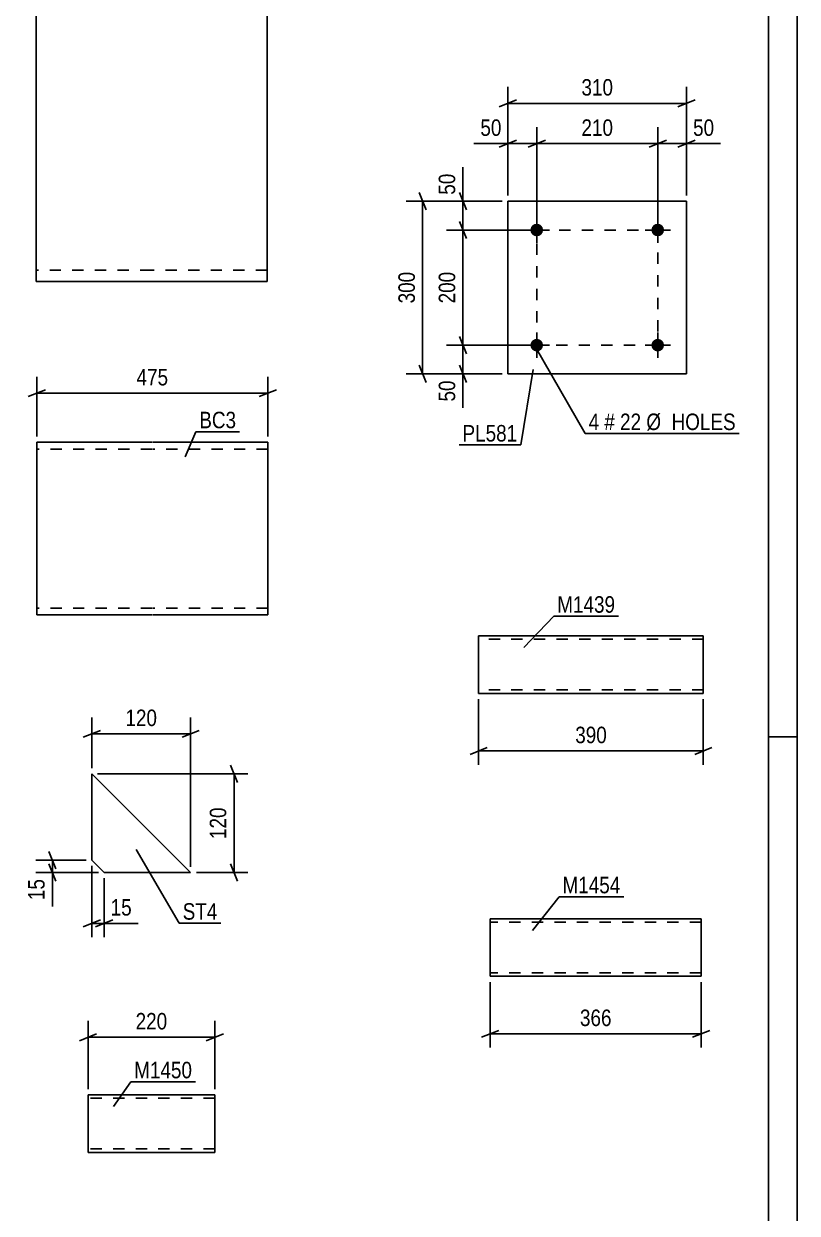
# Model space of a CAD drawing. Header units: millimetres. Extents: x 0 to 841, y 0 to 594.
# Drawn here: x 706.8 to 841, y 215.3 to 421.8 of the extents above; entities that cross this region are included whole.
import ezdxf

# ---------------------------------------------------------------- set-up
doc = ezdxf.new("R2010")
doc.units = ezdxf.units.MM
doc.linetypes.add('DXK_LINE_DOT2', pattern=[3.9198, 1.9599, -1.9599])
doc.styles.add('Arial Narrow', font='ARIALN.TTF', dxfattribs={"height": 0.2})

# ---------------------------------------------------------------- blocks, each defined once
blk = doc.blocks.new('Unknown-682121855-1161')
at = {"color": 5, "linetype": 'Continuous'}
for p, q in [((841, 0), (841, 594)), ((836, 5), (836, 589)), ((841, 298), (836, 298))]:
    blk.add_line(p, q, dxfattribs=at)
blk = doc.blocks.new('Part-682121855-4308 - 4292')
at = {"color": 2, "linetype": 'Continuous'}
for p, q in [((729.05, 349.18), (709.05, 349.18)), ((709.05, 321.58), (709.05, 349.18)), ((749.15, 349.18), (729.15, 349.18)), ((749.15, 346.78), (749.15, 349.18)), ((749.15, 319.18), (749.15, 346.78)), ((709.05, 319.18), (709.05, 321.58)), ((729.05, 319.18), (709.05, 319.18)), ((749.15, 319.18), (729.15, 319.18))]:
    blk.add_line(p, q, dxfattribs=at)
at = {"color": 7, "linetype": 'DXK_LINE_DOT2'}
for p, q in [((729.05, 347.98), (709.05, 347.98)), ((749.15, 347.98), (729.15, 347.98)), ((749.15, 346.78), (749.15, 349)), ((709.05, 320.38), (709.05, 320.47)), ((729.05, 320.38), (709.05, 320.38)), ((749.15, 320.38), (729.15, 320.38)), ((749.15, 320.38), (749.15, 320.47))]:
    blk.add_line(p, q, dxfattribs=at)
blk = doc.blocks.new('Part-682121855-28443 - 28442')
at = {"color": 2, "linetype": 'Continuous'}
for p, q in [((739.93, 235.84), (717.93, 235.84)), ((717.93, 235.84), (717.93, 225.93)), ((739.93, 235.84), (739.93, 225.84)), ((717.93, 225.84), (717.93, 225.93)), ((739.93, 225.84), (717.93, 225.84))]:
    blk.add_line(p, q, dxfattribs=at)
at = {"color": 7, "linetype": 'DXK_LINE_DOT2'}
for p, q in [((739.93, 235.24), (717.93, 235.24)), ((717.93, 226.44), (717.93, 226.49)), ((739.93, 226.44), (717.93, 226.44)), ((739.93, 226.44), (739.93, 226.49))]:
    blk.add_line(p, q, dxfattribs=at)
blk = doc.blocks.new('Part-682121855-3263 - 3247')
at = {"color": 2, "linetype": 'Continuous'}
for p, q in [((718.59, 291.58), (718.59, 276.58)), ((735.74, 274.44), (718.59, 291.58)), ((720.74, 274.44), (718.59, 276.58)), ((735.74, 274.44), (720.74, 274.44))]:
    blk.add_line(p, q, dxfattribs=at)
blk = doc.blocks.new('Part-682121855-2349 - 2331')
at = {"color": 2, "linetype": 'Continuous'}
for p, q in [((728.92, 427.08), (708.92, 427.08)), ((708.92, 381.08), (708.92, 427.08)), ((749.02, 427.08), (729.02, 427.08)), ((749.02, 427.08), (749.02, 377.08)), ((708.92, 381.08), (708.92, 377.08)), ((728.92, 377.08), (708.92, 377.08)), ((749.02, 377.08), (729.02, 377.08))]:
    blk.add_line(p, q, dxfattribs=at)
at = {"color": 7, "linetype": 'DXK_LINE_DOT2'}
for p, q in [((728.92, 425.08), (708.92, 425.08)), ((749.02, 425.08), (729.02, 425.08)), ((708.92, 377.38), (708.92, 381.08)), ((728.92, 379.08), (708.92, 379.08)), ((749.02, 379.08), (729.02, 379.08))]:
    blk.add_line(p, q, dxfattribs=at)
blk = doc.blocks.new('Part-682121855-28457 - 28456')
at = {"color": 2, "linetype": 'Continuous'}
for p, q in [((824.34, 266.43), (787.74, 266.43)), ((787.74, 266.43), (787.74, 256.52)), ((824.34, 257.63), (824.34, 266.43)), ((787.74, 256.52), (787.74, 256.43)), ((787.74, 256.43), (824.34, 256.43)), ((824.34, 256.43), (824.34, 257.63))]:
    blk.add_line(p, q, dxfattribs=at)
at = {"color": 7, "linetype": 'DXK_LINE_DOT2'}
for p, q in [((824.34, 265.83), (787.74, 265.83)), ((824.34, 265.83), (824.34, 265.78)), ((824.34, 265.78), (824.34, 265.83)), ((824.34, 265.68), (824.34, 265.78)), ((824.34, 265.78), (824.34, 265.68)), ((787.74, 257.03), (787.74, 257.07)), ((824.34, 257.03), (787.74, 257.03)), ((824.34, 257.07), (824.34, 257.4)), ((824.34, 257.03), (824.34, 257.07))]:
    blk.add_line(p, q, dxfattribs=at)
blk = doc.blocks.new('Bolt-682121855-28465 - 28463')
at = {"linetype": 'Continuous'}
for points in [[(796.9, 366.03, -1), (794.7, 366.03, -1)], [(817.9, 366.03, -1), (815.7, 366.03, -1)]]:
    blk.add_hatch(color=1, dxfattribs=at).paths.add_polyline_path(points)
at = {"color": 1, "linetype": 'Continuous'}
for p, q in [((795.8, 368.23), (795.8, 363.83)), ((816.8, 368.23), (816.8, 363.83)), ((793.6, 366.03), (798, 366.03)), ((814.6, 366.03), (819, 366.03))]:
    blk.add_line(p, q, dxfattribs=at)
blk = doc.blocks.new('Part-682121855-28464 - 28463')
at = {"color": 2, "linetype": 'Continuous'}
for p, q in [((790.8, 391.03), (790.8, 361.03)), ((790.8, 391.03), (821.8, 391.03)), ((821.8, 391.03), (821.8, 361.03)), ((790.8, 361.03), (821.8, 361.03))]:
    blk.add_line(p, q, dxfattribs=at)
blk = doc.blocks.new('Bolt-682121855-28466 - 28463')
at = {"linetype": 'Continuous'}
for points in [[(796.9, 386.03, -1), (794.7, 386.03, -1)], [(817.9, 386.03, -1), (815.7, 386.03, -1)]]:
    blk.add_hatch(color=1, dxfattribs=at).paths.add_polyline_path(points)
at = {"color": 1, "linetype": 'Continuous'}
for p, q in [((795.8, 388.23), (795.8, 383.83)), ((816.8, 388.23), (816.8, 383.83)), ((793.6, 386.03), (798, 386.03)), ((814.6, 386.03), (819, 386.03))]:
    blk.add_line(p, q, dxfattribs=at)
blk = doc.blocks.new('Part-682121855-28475 - 28474')
at = {"color": 2, "linetype": 'Continuous'}
for p, q in [((824.71, 315.56), (785.72, 315.56)), ((785.72, 315.56), (785.72, 305.65)), ((824.71, 305.56), (824.71, 315.56)), ((785.72, 305.65), (785.72, 305.56)), ((785.72, 305.56), (824.71, 305.56))]:
    blk.add_line(p, q, dxfattribs=at)
at = {"color": 7, "linetype": 'DXK_LINE_DOT2'}
for p, q in [((824.71, 314.96), (785.72, 314.96)), ((785.72, 306.16), (785.72, 306.21)), ((824.71, 306.16), (785.72, 306.16)), ((824.71, 306.16), (824.71, 306.21))]:
    blk.add_line(p, q, dxfattribs=at)
blk = doc.blocks.new('Rectangle-682121855-29359 - 28463')
at = {"color": 1, "linetype": 'DXK_LINE_DOT2'}
blk.add_lwpolyline([(795.8, 386.03), (816.8, 386.03), (816.8, 366.03), (795.8, 366.03), (795.8, 386.03)], close=True, dxfattribs=at)
blk = doc.blocks.new('StraightDimension-682121855-4312 - 4292')
at = {"color": 7, "linetype": 'Continuous'}
for p, q in [((709.05, 350.18), (709.05, 360.54)), ((749.15, 350.18), (749.15, 360.54)), ((710.55, 358.29), (707.55, 357.09)), ((709.05, 357.69), (749.15, 357.69)), ((747.65, 357.09), (750.65, 358.29))]:
    blk.add_line(p, q, dxfattribs=at)
at = {"color": 0}
blk.add_wipeout([(732.44, 358.44), (732.44, 362.64), (725.75, 362.64), (725.75, 358.44)], dxfattribs=at)
at = {"color": 3, "style": 'Arial Narrow'}
blk.add_text('475', height=2.863, dxfattribs=at).set_placement((726.35, 359.04))
blk = doc.blocks.new('StraightDimension-682121855-28618 - 28442')
at = {"color": 7, "linetype": 'Continuous'}
for p, q in [((717.93, 236.84), (717.93, 248.69)), ((739.93, 236.84), (739.93, 248.69)), ((719.43, 246.44), (716.43, 245.24)), ((717.93, 245.84), (739.93, 245.84)), ((738.43, 245.24), (741.43, 246.44))]:
    blk.add_line(p, q, dxfattribs=at)
at = {"color": 0}
blk.add_wipeout([(732.27, 246.59), (732.27, 250.79), (725.59, 250.79), (725.59, 246.59)], dxfattribs=at)
at = {"color": 3, "style": 'Arial Narrow'}
blk.add_text('220', height=2.863, dxfattribs=at).set_placement((726.19, 247.19))
blk = doc.blocks.new('StraightDimension-682121855-3287 - 3247')
at = {"color": 7, "linetype": 'Continuous'}
for p, q in [((718.59, 292.58), (718.59, 301.38)), ((735.74, 275.44), (735.74, 301.38)), ((720.09, 299.13), (717.09, 297.93)), ((718.59, 298.53), (735.74, 298.53)), ((734.24, 297.93), (737.24, 299.13))]:
    blk.add_line(p, q, dxfattribs=at)
at = {"color": 0}
blk.add_wipeout([(730.51, 299.28), (730.51, 303.48), (723.82, 303.48), (723.82, 299.28)], dxfattribs=at)
at = {"color": 3, "style": 'Arial Narrow'}
blk.add_text('120', height=2.863, dxfattribs=at).set_placement((724.42, 299.88))
blk = doc.blocks.new('StraightDimension-682121855-3265 - 3247')
at = {"color": 7, "linetype": 'Continuous'}
for p, q in [((718.59, 275.58), (718.59, 263.22)), ((720.74, 273.44), (720.74, 263.22)), ((717.09, 265.02), (720.09, 266.22)), ((718.59, 265.62), (720.74, 265.62)), ((722.24, 266.22), (719.24, 265.02))]:
    blk.add_line(p, q, dxfattribs=at)
at = {"color": 0}
blk.add_wipeout([(726.12, 266.37), (726.12, 270.57), (721.26, 270.57), (721.26, 266.37)], dxfattribs=at)
at = {"color": 7, "linetype": 'Continuous'}
blk.add_line((720.74, 265.62), (726.64, 265.62), dxfattribs=at)
blk.add_line((720.74, 265.62), (726.64, 265.62), dxfattribs=at)
at = {"color": 3, "style": 'Arial Narrow'}
blk.add_text('15', height=2.863, dxfattribs=at).set_placement((721.86, 266.97))
blk = doc.blocks.new('StraightDimension-682121855-3276 - 3247')
at = {"color": 7, "linetype": 'Continuous'}
for p, q in [((711.14, 278.08), (712.34, 275.08)), ((717.59, 276.58), (708.89, 276.58)), ((712.34, 272.94), (711.14, 275.94)), ((711.74, 274.44), (711.74, 276.58)), ((719.74, 274.44), (708.89, 274.44))]:
    blk.add_line(p, q, dxfattribs=at)
at = {"color": 0}
blk.add_wipeout([(710.99, 273.91), (706.79, 273.91), (706.79, 269.06), (710.99, 269.06)], dxfattribs=at)
at = {"color": 7, "linetype": 'Continuous'}
blk.add_line((711.74, 274.44), (711.74, 268.53), dxfattribs=at)
blk.add_line((711.74, 274.44), (711.74, 268.53), dxfattribs=at)
at = {"color": 3, "style": 'Arial Narrow'}
blk.add_text('15', height=2.863, rotation=90.0002, dxfattribs=at).set_placement((710.39, 269.66))
blk = doc.blocks.new('StraightDimension-682121855-3294 - 3247')
at = {"color": 7, "linetype": 'Continuous'}
for p, q in [((719.59, 291.58), (745.67, 291.58)), ((743.87, 290.08), (742.67, 293.08)), ((743.27, 274.44), (743.27, 291.58)), ((742.67, 275.94), (743.87, 272.94)), ((736.74, 274.44), (745.67, 274.44))]:
    blk.add_line(p, q, dxfattribs=at)
at = {"color": 0}
blk.add_wipeout([(742.52, 286.35), (738.32, 286.35), (738.32, 279.67), (742.52, 279.67)], dxfattribs=at)
at = {"color": 3, "style": 'Arial Narrow'}
blk.add_text('120', height=2.863, rotation=90.0002, dxfattribs=at).set_placement((741.92, 280.27))
blk = doc.blocks.new('StraightDimension-682121855-28626 - 28456')
at = {"color": 7, "linetype": 'Continuous'}
for p, q in [((787.74, 255.43), (787.74, 244.03)), ((824.34, 255.43), (824.34, 244.03)), ((789.24, 247.03), (786.24, 245.83)), ((787.74, 246.43), (824.34, 246.43)), ((822.84, 245.83), (825.84, 247.03))]:
    blk.add_line(p, q, dxfattribs=at)
at = {"color": 0}
blk.add_wipeout([(809.38, 247.18), (809.38, 251.38), (802.7, 251.38), (802.7, 247.18)], dxfattribs=at)
at = {"color": 3, "style": 'Arial Narrow'}
blk.add_text('366', height=2.863, dxfattribs=at).set_placement((803.3, 247.78))
blk = doc.blocks.new('StraightDimension-682121855-28630 - 28463')
at = {"color": 7, "linetype": 'Continuous'}
for p, q in [((782.4, 392.53), (783.6, 389.53)), ((789.8, 391.03), (780.15, 391.03)), ((783, 386.03), (783, 391.03)), ((783.6, 384.53), (782.4, 387.53)), ((794.8, 386.03), (780.15, 386.03))]:
    blk.add_line(p, q, dxfattribs=at)
at = {"color": 0}
blk.add_wipeout([(782.25, 396.41), (778.05, 396.41), (778.05, 391.56), (782.25, 391.56)], dxfattribs=at)
at = {"color": 7, "linetype": 'Continuous'}
blk.add_line((783, 391.03), (783, 396.94), dxfattribs=at)
blk.add_line((783, 391.03), (783, 396.94), dxfattribs=at)
at = {"color": 3, "style": 'Arial Narrow'}
blk.add_text('50', height=2.863, rotation=90.0002, dxfattribs=at).set_placement((781.65, 392.16))
blk = doc.blocks.new('StraightDimension-682121855-28631 - 28463')
at = {"color": 7, "linetype": 'Continuous'}
for p, q in [((783.6, 384.53), (782.4, 387.53)), ((794.8, 386.03), (780.15, 386.03)), ((783, 366.03), (783, 386.03)), ((794.8, 366.03), (780.15, 366.03)), ((782.4, 367.53), (783.6, 364.53))]:
    blk.add_line(p, q, dxfattribs=at)
at = {"color": 0}
blk.add_wipeout([(782.25, 379.37), (778.05, 379.37), (778.05, 372.69), (782.25, 372.69)], dxfattribs=at)
at = {"color": 3, "style": 'Arial Narrow'}
blk.add_text('200', height=2.863, rotation=90.0002, dxfattribs=at).set_placement((781.65, 373.29))
blk = doc.blocks.new('StraightDimension-682121855-28632 - 28463')
at = {"color": 7, "linetype": 'Continuous'}
for p, q in [((794.8, 366.03), (780.15, 366.03)), ((782.4, 367.53), (783.6, 364.53)), ((783, 361.03), (783, 366.03)), ((783.6, 359.53), (782.4, 362.53)), ((789.8, 361.03), (780.15, 361.03))]:
    blk.add_line(p, q, dxfattribs=at)
at = {"color": 0}
blk.add_wipeout([(782.25, 360.51), (778.05, 360.51), (778.05, 355.65), (782.25, 355.65)], dxfattribs=at)
at = {"color": 7, "linetype": 'Continuous'}
blk.add_line((783, 361.03), (783, 355.12), dxfattribs=at)
blk.add_line((783, 361.03), (783, 355.12), dxfattribs=at)
at = {"color": 3, "style": 'Arial Narrow'}
blk.add_text('50', height=2.863, rotation=90.0002, dxfattribs=at).set_placement((781.65, 356.25))
blk = doc.blocks.new('StraightDimension-682121855-28642 - 28463')
at = {"color": 7, "linetype": 'Continuous'}
for p, q in [((776.6, 389.53), (775.4, 392.53)), ((789.8, 391.03), (773.15, 391.03)), ((776, 361.03), (776, 391.03)), ((775.4, 362.53), (776.6, 359.53)), ((789.8, 361.03), (773.15, 361.03))]:
    blk.add_line(p, q, dxfattribs=at)
at = {"color": 0}
blk.add_wipeout([(775.25, 379.37), (771.05, 379.37), (771.05, 372.69), (775.25, 372.69)], dxfattribs=at)
at = {"color": 3, "style": 'Arial Narrow'}
blk.add_text('300', height=2.863, rotation=90.0002, dxfattribs=at).set_placement((774.65, 373.29))
blk = doc.blocks.new('StraightDimension-682121855-28662 - 28463')
at = {"color": 7, "linetype": 'Continuous'}
for p, q in [((790.8, 392.03), (790.8, 410.88)), ((821.8, 392.03), (821.8, 410.88)), ((792.3, 408.63), (789.3, 407.43)), ((790.8, 408.03), (821.8, 408.03)), ((820.3, 407.43), (823.3, 408.63))]:
    blk.add_line(p, q, dxfattribs=at)
at = {"color": 0}
blk.add_wipeout([(809.65, 408.78), (809.65, 412.98), (802.96, 412.98), (802.96, 408.78)], dxfattribs=at)
at = {"color": 3, "style": 'Arial Narrow'}
blk.add_text('310', height=2.863, dxfattribs=at).set_placement((803.56, 409.38))
blk = doc.blocks.new('StraightDimension-682121855-29314 - 28463')
at = {"color": 7, "linetype": 'Continuous'}
for p, q in [((816.8, 387.03), (816.8, 403.88)), ((821.8, 392.03), (821.8, 403.88)), ((815.3, 400.43), (818.3, 401.63)), ((816.8, 401.03), (821.8, 401.03)), ((823.3, 401.63), (820.3, 400.43))]:
    blk.add_line(p, q, dxfattribs=at)
at = {"color": 0}
blk.add_wipeout([(827.18, 401.78), (827.18, 405.98), (822.33, 405.98), (822.33, 401.78)], dxfattribs=at)
at = {"color": 7, "linetype": 'Continuous'}
blk.add_line((821.8, 401.03), (827.71, 401.03), dxfattribs=at)
blk.add_line((821.8, 401.03), (827.71, 401.03), dxfattribs=at)
at = {"color": 3, "style": 'Arial Narrow'}
blk.add_text('50', height=2.863, dxfattribs=at).set_placement((822.93, 402.38))
blk = doc.blocks.new('StraightDimension-682121855-29315 - 28463')
at = {"color": 7, "linetype": 'Continuous'}
for p, q in [((795.8, 387.03), (795.8, 403.88)), ((816.8, 387.03), (816.8, 403.88)), ((797.3, 401.63), (794.3, 400.43)), ((795.8, 401.03), (816.8, 401.03)), ((815.3, 400.43), (818.3, 401.63))]:
    blk.add_line(p, q, dxfattribs=at)
at = {"color": 0}
blk.add_wipeout([(809.65, 401.78), (809.65, 405.98), (802.96, 405.98), (802.96, 401.78)], dxfattribs=at)
at = {"color": 3, "style": 'Arial Narrow'}
blk.add_text('210', height=2.863, dxfattribs=at).set_placement((803.56, 402.38))
blk = doc.blocks.new('StraightDimension-682121855-29316 - 28463')
at = {"color": 7, "linetype": 'Continuous'}
for p, q in [((790.8, 392.03), (790.8, 403.88)), ((795.8, 387.03), (795.8, 403.88)), ((789.3, 400.43), (792.3, 401.63)), ((790.8, 401.03), (795.8, 401.03)), ((797.3, 401.63), (794.3, 400.43))]:
    blk.add_line(p, q, dxfattribs=at)
at = {"color": 0}
blk.add_wipeout([(790.28, 401.78), (790.28, 405.98), (785.42, 405.98), (785.42, 401.78)], dxfattribs=at)
at = {"color": 7, "linetype": 'Continuous'}
blk.add_line((790.8, 401.03), (784.9, 401.03), dxfattribs=at)
blk.add_line((790.8, 401.03), (784.9, 401.03), dxfattribs=at)
at = {"color": 3, "style": 'Arial Narrow'}
blk.add_text('50', height=2.863, dxfattribs=at).set_placement((786.02, 402.38))
blk = doc.blocks.new('StraightDimension-682121855-28666 - 28474')
at = {"color": 7, "linetype": 'Continuous'}
for p, q in [((785.72, 304.56), (785.72, 293.16)), ((824.71, 304.56), (824.71, 293.16)), ((787.22, 296.16), (784.22, 294.96)), ((785.72, 295.56), (824.71, 295.56)), ((823.21, 294.96), (826.21, 296.16))]:
    blk.add_line(p, q, dxfattribs=at)
at = {"color": 0}
blk.add_wipeout([(808.56, 296.31), (808.56, 300.51), (801.88, 300.51), (801.88, 296.31)], dxfattribs=at)
at = {"color": 3, "style": 'Arial Narrow'}
blk.add_text('390', height=2.863, dxfattribs=at).set_placement((802.48, 296.91))
blk = doc.blocks.new('Mark-682121855-4304 - 4292')
at = {"color": 0}
blk.add_wipeout([(743.63, 351.6), (743.63, 354.6), (737.24, 354.6), (737.24, 351.6)], dxfattribs=at)
blk.add_wipeout([(743.63, 351.6), (743.63, 354.6), (737.24, 354.6), (737.24, 351.6)], dxfattribs=at)
at = {"color": 30, "linetype": 'Continuous'}
for p, q in [((734.81, 346.63), (736.64, 351)), ((736.64, 351), (744.23, 351))]:
    blk.add_line(p, q, dxfattribs=at)
at = {"color": 3, "style": 'Arial Narrow'}
blk.add_text('BC3', height=2.863, dxfattribs=at).set_placement((737.24, 351.6))
blk = doc.blocks.new('Mark-682121855-28711 - 28442')
at = {"color": 0}
blk.add_wipeout([(735.99, 238.71), (735.99, 241.71), (725.94, 241.71), (725.94, 238.71)], dxfattribs=at)
blk.add_wipeout([(735.99, 238.71), (735.99, 241.71), (725.94, 241.71), (725.94, 238.71)], dxfattribs=at)
at = {"color": 30, "linetype": 'Continuous'}
for p, q in [((722.36, 233.81), (725.34, 238.11)), ((725.34, 238.11), (736.59, 238.11))]:
    blk.add_line(p, q, dxfattribs=at)
at = {"color": 3, "style": 'Arial Narrow'}
blk.add_text('M1450', height=2.863, dxfattribs=at).set_placement((725.94, 238.71))
blk = doc.blocks.new('Mark-682121855-3259 - 3247')
at = {"color": 0}
blk.add_wipeout([(740.39, 266.26), (740.39, 269.26), (734.36, 269.26), (734.36, 266.26)], dxfattribs=at)
blk.add_wipeout([(740.39, 266.26), (740.39, 269.26), (734.36, 269.26), (734.36, 266.26)], dxfattribs=at)
at = {"color": 30, "linetype": 'Continuous'}
for p, q in [((726.26, 278.42), (733.76, 265.66)), ((733.76, 265.66), (740.99, 265.66))]:
    blk.add_line(p, q, dxfattribs=at)
at = {"color": 3, "style": 'Arial Narrow'}
blk.add_text('ST4', height=2.863, dxfattribs=at).set_placement((734.36, 266.26))
blk = doc.blocks.new('Mark-682121855-28717 - 28456')
at = {"color": 0}
blk.add_wipeout([(810.32, 270.84), (810.32, 273.84), (800.27, 273.84), (800.27, 270.84)], dxfattribs=at)
blk.add_wipeout([(810.32, 270.84), (810.32, 273.84), (800.27, 273.84), (800.27, 270.84)], dxfattribs=at)
at = {"color": 30, "linetype": 'Continuous'}
for p, q in [((795.09, 264.4), (799.67, 270.24)), ((799.67, 270.24), (810.92, 270.24))]:
    blk.add_line(p, q, dxfattribs=at)
at = {"color": 3, "style": 'Arial Narrow'}
blk.add_text('M1454', height=2.863, dxfattribs=at).set_placement((800.27, 270.84))
blk = doc.blocks.new('Mark-682121855-28720 - 28463')
at = {"color": 0}
blk.add_wipeout([(792.42, 349.3), (792.42, 352.3), (782.92, 352.3), (782.92, 349.3)], dxfattribs=at)
blk.add_wipeout([(792.42, 349.3), (792.42, 352.3), (782.92, 352.3), (782.92, 349.3)], dxfattribs=at)
at = {"color": 30, "linetype": 'Continuous'}
for p in [(795.17, 361.81), (782.32, 348.7)]:
    blk.add_line(p, (793.02, 348.7), dxfattribs=at)
at = {"color": 3, "style": 'Arial Narrow'}
blk.add_text('PL581', height=2.863, dxfattribs=at).set_placement((782.92, 349.3))
blk = doc.blocks.new('MarkSet-682121855-29232 - 28463')
at = {"color": 0}
blk.add_wipeout([(806.63, 351.29), (806.63, 354.29), (804.81, 354.29), (804.81, 351.29)], dxfattribs=at)
blk.add_wipeout([(806.63, 351.29), (806.63, 354.29), (804.81, 354.29), (804.81, 351.29)], dxfattribs=at)
at = {"color": 7, "linetype": 'Continuous'}
blk.add_line((795.55, 365.81), (804.21, 350.69), dxfattribs=at)
at = {"color": 0}
blk.add_wipeout([(809.36, 351.29), (809.36, 354.29), (807.53, 354.29), (807.53, 351.29)], dxfattribs=at)
blk.add_wipeout([(809.36, 351.29), (809.36, 354.29), (807.53, 354.29), (807.53, 351.29)], dxfattribs=at)
at = {"color": 3, "style": 'Arial Narrow'}
blk.add_text('4', height=2.86, dxfattribs=at).set_placement((804.81, 351.29))
at = {"color": 0}
blk.add_wipeout([(813.92, 351.29), (813.92, 354.29), (810.26, 354.29), (810.26, 351.29)], dxfattribs=at)
blk.add_wipeout([(813.92, 351.29), (813.92, 354.29), (810.26, 354.29), (810.26, 351.29)], dxfattribs=at)
at = {"color": 3, "style": 'Arial Narrow'}
for s, height, p in [('#', 2.86, (807.53, 351.29)), ('22', 2.863, (810.26, 351.29))]:
    blk.add_text(s, height=height, dxfattribs=at).set_placement(p)
at = {"color": 0}
blk.add_wipeout([(830.35, 351.29), (830.35, 354.29), (814.82, 354.29), (814.82, 351.29)], dxfattribs=at)
blk.add_wipeout([(830.35, 351.29), (830.35, 354.29), (814.82, 354.29), (814.82, 351.29)], dxfattribs=at)
at = {"color": 7, "linetype": 'Continuous'}
blk.add_line((804.21, 350.69), (830.95, 350.69), dxfattribs=at)
at = {"color": 3, "style": 'Arial Narrow'}
blk.add_text('Ø  HOLES', height=2.863, dxfattribs=at).set_placement((814.82, 351.29))
blk = doc.blocks.new('Mark-682121855-28725 - 28474')
at = {"color": 0}
blk.add_wipeout([(809.41, 319.57), (809.41, 322.57), (799.36, 322.57), (799.36, 319.57)], dxfattribs=at)
blk.add_wipeout([(809.41, 319.57), (809.41, 322.57), (799.36, 322.57), (799.36, 319.57)], dxfattribs=at)
at = {"color": 30, "linetype": 'Continuous'}
for p, q in [((793.55, 313.53), (798.76, 318.97)), ((798.76, 318.97), (810.01, 318.97))]:
    blk.add_line(p, q, dxfattribs=at)
at = {"color": 3, "style": 'Arial Narrow'}
blk.add_text('M1439', height=2.863, dxfattribs=at).set_placement((799.36, 319.57))

msp = doc.modelspace()

# ---------------------------------------------------------------- block references
for name in ['Unknown-682121855-1161', 'Part-682121855-2349 - 2331', 'Part-682121855-28464 - 28463', 'Bolt-682121855-28466 - 28463', 'Rectangle-682121855-29359 - 28463', 'Bolt-682121855-28465 - 28463', 'Part-682121855-4308 - 4292', 'Part-682121855-28475 - 28474', 'Part-682121855-3263 - 3247', 'Part-682121855-28457 - 28456', 'Part-682121855-28443 - 28442']:
    msp.add_blockref(name, (0, 0))

# ---------------------------------------------------------------- next in the draw order: block references
for name in ['StraightDimension-682121855-28630 - 28463', 'StraightDimension-682121855-4312 - 4292', 'Mark-682121855-28725 - 28474', 'StraightDimension-682121855-28666 - 28474', 'StraightDimension-682121855-3287 - 3247', 'Mark-682121855-28717 - 28456', 'StraightDimension-682121855-28626 - 28456', 'StraightDimension-682121855-28618 - 28442']:
    msp.add_blockref(name, (0, 0))

# ---------------------------------------------------------------- next in the draw order: block references
for name in ['StraightDimension-682121855-28631 - 28463', 'Mark-682121855-4304 - 4292', 'StraightDimension-682121855-3265 - 3247', 'Mark-682121855-28711 - 28442']:
    msp.add_blockref(name, (0, 0))

# ---------------------------------------------------------------- next in the draw order: block references
for name in ['StraightDimension-682121855-28632 - 28463', 'StraightDimension-682121855-3276 - 3247']:
    msp.add_blockref(name, (0, 0))

# ---------------------------------------------------------------- next in the draw order: block references
for name in ['StraightDimension-682121855-28642 - 28463', 'StraightDimension-682121855-3294 - 3247']:
    msp.add_blockref(name, (0, 0))

# ---------------------------------------------------------------- next in the draw order: block references
for name in ['StraightDimension-682121855-28662 - 28463', 'Mark-682121855-28720 - 28463', 'Mark-682121855-3259 - 3247']:
    msp.add_blockref(name, (0, 0))

# ---------------------------------------------------------------- next in the draw order: block references
for name in ['StraightDimension-682121855-29314 - 28463', 'MarkSet-682121855-29232 - 28463']:
    msp.add_blockref(name, (0, 0))

# ---------------------------------------------------------------- next in the draw order: block references
msp.add_blockref('StraightDimension-682121855-29315 - 28463', (0, 0))

# ---------------------------------------------------------------- next in the draw order: block references
msp.add_blockref('StraightDimension-682121855-29316 - 28463', (0, 0))

doc.saveas('drawing.dxf')
